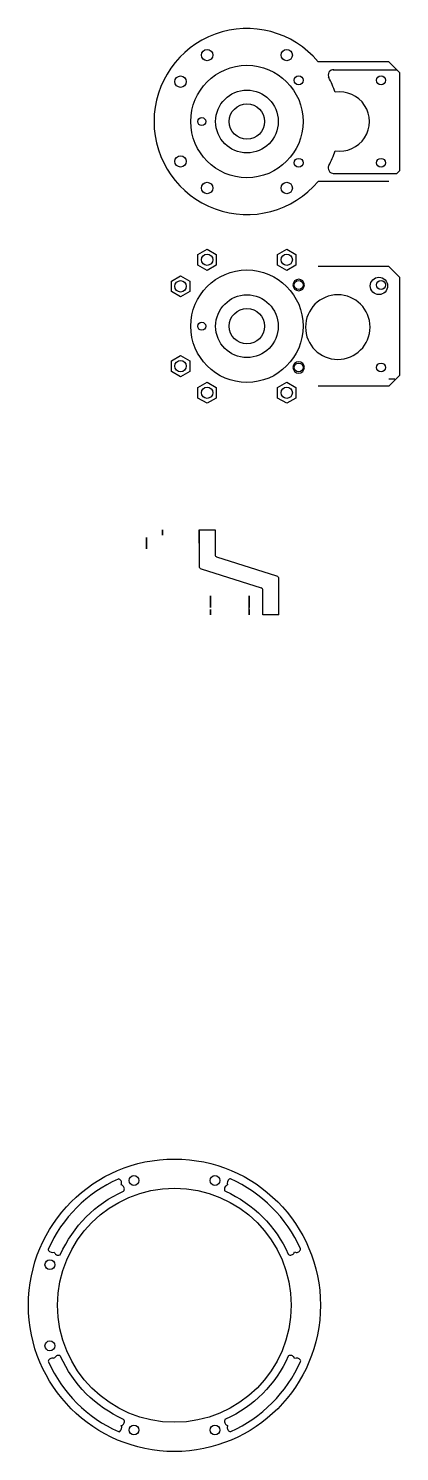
# Model space of a CAD drawing. Header units: millimetres. Extents: x 3151 to 3291, y 1268 to 1804.
import ezdxf

# ---------------------------------------------------------------- set-up
doc = ezdxf.new("R2010")
doc.units = ezdxf.units.MM

msp = doc.modelspace()

# ---------------------------------------------------------------- linework, layer by layer
for p, q in [((3286.65, 1791.06), (3259.96, 1791.06)), ((3265.57, 1788.06), (3289.65, 1788.06)), ((3289.65, 1788.06), (3286.65, 1791.06)), ((3290.65, 1787.06), (3289.65, 1788.06)), ((3290.65, 1787.06), (3290.65, 1750.06)), ((3290.65, 1750.06), (3289.65, 1749.06)), ((3286.65, 1746.06), (3259.96, 1746.06)), ((3265.57, 1749.06), (3289.65, 1749.06)), ((3286.65, 1714.09), (3259.96, 1714.09)), ((3290.65, 1710.09), (3286.65, 1714.09)), ((3290.65, 1710.09), (3290.65, 1673.09)), ((3286.55, 1671.75, 5), (3288.87, 1671.75, 5)), ((3290.65, 1673.09), (3286.65, 1669.09)), ((3286.65, 1669.09), (3259.96, 1669.09)), ((3215.17, 1615.01), (3221.17, 1615.01)), ((3215.17, 1615.01), (3215.17, 1601.34)), ((3215.17, 1610.01, -4), (3215.17, 1615.01, -4)), ((3221.17, 1615.01), (3221.17, 1605.74)), ((3215.87, 1600.39), (3238.47, 1593.23)), ((3244.47, 1597.63), (3221.87, 1604.79)), ((3245.17, 1583.01), (3245.17, 1596.68)), ((3239.17, 1583.01), (3239.17, 1592.28)), ((3234.04, 1583.01, -4), (3234.04, 1588.01, -4)), ((3239.17, 1583.01, -32), (3239.17, 1588.01, -32)), ((3245.17, 1583.01), (3239.17, 1583.01))]:
    msp.add_line(p, q)
msp.add_lwpolyline([(3263.96, 1751.97, 0.043569), (3266.37, 1757.56, 1.174178), (3266.37, 1779.56, 0.044205), (3263.92, 1785.23)], format="xyb")
at = {"extrusion": (0, -6.12323e-17, -1), "elevation": -14}
for points in [[(-3214.69, 1718.59), (-3218.15, 1720.59), (-3221.61, 1718.59), (-3221.61, 1714.59), (-3218.15, 1712.59), (-3214.69, 1714.59)], [(-3244.69, 1718.59), (-3248.15, 1720.59), (-3251.61, 1718.59), (-3251.61, 1714.59), (-3248.15, 1712.59), (-3244.69, 1714.59)], [(-3204.69, 1708.59), (-3208.15, 1710.59), (-3211.61, 1708.59), (-3211.61, 1704.59), (-3208.15, 1702.59), (-3204.69, 1704.59)], [(-3204.69, 1678.59), (-3208.15, 1680.59), (-3211.61, 1678.59), (-3211.61, 1674.59), (-3208.15, 1672.59), (-3204.69, 1674.59)], [(-3214.69, 1668.59), (-3218.15, 1670.59), (-3221.61, 1668.59), (-3221.61, 1664.59), (-3218.15, 1662.59), (-3214.69, 1664.59)], [(-3244.69, 1668.59), (-3248.15, 1670.59), (-3251.61, 1668.59), (-3251.61, 1664.59), (-3248.15, 1662.59), (-3244.69, 1664.59)]]:
    msp.add_lwpolyline(points, close=True, dxfattribs=at)
at = {"extrusion": (-1, 2.27496e-13, 0), "elevation": -3201.37}
msp.add_lwpolyline([(-1615.01, -4), (-1613.01, 0), (-1615.01, 0)], close=True, dxfattribs=at)
at = {"extrusion": (-1, -2.27374e-13, 1.22465e-16), "elevation": -3219.37}
msp.add_lwpolyline([(-1583.01, -32), (-1585.01, -36), (-1583.01, -36)], close=True, dxfattribs=at)
at = {"extrusion": (1, -2.27374e-13, 0), "elevation": 3234.04}
msp.add_lwpolyline([(1583.01, -4), (1585.01, 0), (1583.01, 0)], close=True, dxfattribs=at)
at = {"elevation": 1.5}
for points in [[(3184.6, 1370.88, 0.185002), (3158.33, 1344.53, 0.266006), (3158.38, 1344.04, 0.354067), (3160.57, 1343.43, 0.423549), (3162.64, 1342.33, 0.212897), (3162.94, 1342.6, -0.184296), (3186.63, 1366.3, 0.212897), (3186.9, 1366.61, 0.423549), (3185.8, 1368.67, 0.423264), (3185.01, 1370.87, 0.215272)], [(3158.38, 1302.17, 0.185002), (3184.73, 1275.9, 0.266006), (3185.22, 1275.95, 0.354067), (3185.82, 1278.15, 0.423549), (3186.93, 1280.21, 0.212897), (3186.65, 1280.52, -0.184296), (3162.95, 1304.2, 0.212897), (3162.65, 1304.47, 0.423549), (3160.59, 1303.37, 0.423264), (3158.38, 1302.59, 0.215272)], [(3227.08, 1275.96, 0.185002), (3253.36, 1302.3, 0.266006), (3253.31, 1302.79, 0.354067), (3251.11, 1303.4, 0.423549), (3249.04, 1304.5, 0.212897), (3248.74, 1304.23, -0.184296), (3225.06, 1280.53, 0.212897), (3224.78, 1280.23, 0.423549), (3225.89, 1278.16, 0.423264), (3226.67, 1275.96, 0.215272)]]:
    msp.add_lwpolyline(points, format="xyb", close=True, dxfattribs=at)
msp.add_lwpolyline([(3253.3, 1344.66, 0.185002), (3226.96, 1370.93, 0.266006), (3226.46, 1370.88, 0.354067), (3225.86, 1368.68, 0.423549), (3224.76, 1366.62, 0.212897), (3225.03, 1366.32, -0.184296), (3248.73, 1342.63, 0.212897), (3249.03, 1342.36, 0.423549), (3251.1, 1343.46, 0.423264), (3253.3, 1344.25, 0.215272)], format="xyb", close=True)
for centre, radius in [((3218.15, 1793.56), 2.14), ((3248.15, 1793.56), 2.14), ((3248.15, 1793.56), 2.14), ((3233.15, 1768.56), 21.15), ((3208.15, 1783.56), 2.14), ((3252.65, 1784.06), 1.65), ((3283.65, 1784.06), 1.65), ((3233.15, 1768.56), 11.8), ((3233.15, 1768.56), 6.65), ((3216.15, 1768.56), 1.5), ((3208.15, 1753.56), 2.14), ((3252.65, 1753.06), 1.65), ((3283.65, 1753.06), 1.65), ((3218.15, 1743.56), 2.14), ((3248.15, 1743.56), 2.14), ((3218.15, 1716.59), 2.14), ((3248.15, 1716.59), 2.14), ((3248.15, 1716.59), 2.14), ((3233.15, 1691.59), 21.15), ((3208.15, 1706.59), 2.14), ((3252.65, 1707.09), 1.65), ((3282.87, 1706.75, 5), 3.25), ((3283.65, 1707.09), 1.65), ((3233.15, 1691.59), 11.8), ((3233.15, 1691.59), 6.65), ((3216.15, 1691.59), 1.5), ((3208.15, 1676.59), 2.14), ((3252.65, 1676.09), 1.65), ((3283.65, 1676.09), 1.65), ((3218.15, 1666.59), 2.14), ((3248.15, 1666.59), 2.14), ((3205.84, 1323.42), 55), ((3190.6, 1370.34), 1.85), ((3221.09, 1370.34), 1.85), ((3205.84, 1323.42), 44), ((3158.92, 1338.66), 1.85), ((3158.92, 1308.17), 1.85), ((3190.6, 1276.5), 1.85), ((3221.09, 1276.5), 1.85)]:
    msp.add_circle(centre, radius)
at = {"extrusion": (0, -6.12323e-17, -1)}
for centre in [(-3252.65, 1707.09, -14), (-3252.65, 1676.09, -14)]:
    msp.add_circle(centre, 2.15, dxfattribs=at)
at = {"extrusion": (0, -3.06162e-16, -1)}
msp.add_circle((-3267.37, 1691.25), 12.15, dxfattribs=at)
at = {"extrusion": (1, 0, -1.83697e-16)}
for centre in [(1610.01, -4, 3195.37), (1588.01, -32, 3219.37), (1588.01, -4, 3234.04)]:
    msp.add_circle(centre, 2.15, dxfattribs=at)
for centre, radius, start, end in [((3233.15, 1768.56), 35, 40.009, 319.991), ((3265.75, 1786.06), 2.01, 84.7582, 212.1091), ((3265.76, 1751.06), 2.01, 150.37, 275.2418), ((3222.17, 1605.74), 1, 180, 252.4311), ((3216.17, 1601.34), 1, 180, 252.4311), ((3244.17, 1596.68), 1, 0, 72.4311), ((3238.17, 1592.28), 1, 0, 72.4311)]:
    msp.add_arc(centre, radius, start, end)

doc.saveas('drawing.dxf')
